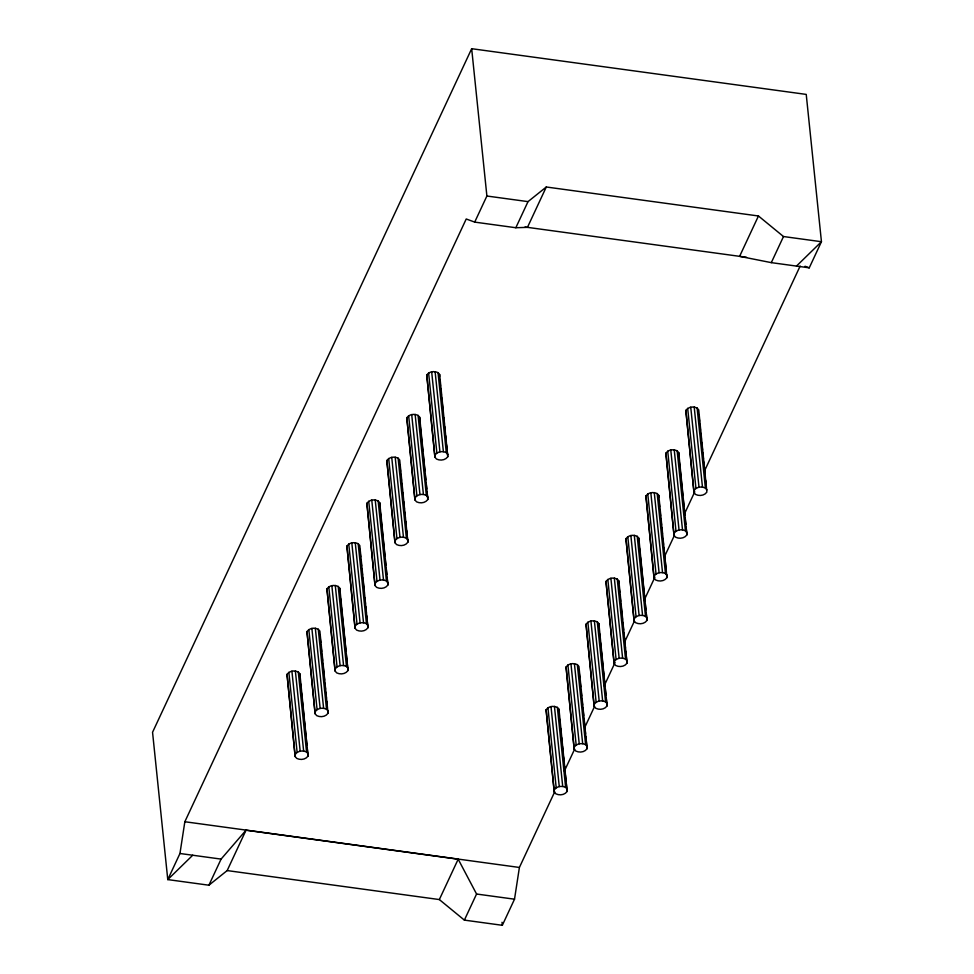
<?xml version="1.0" encoding="UTF-8"?>
<svg xmlns="http://www.w3.org/2000/svg" width="974" height="974" viewBox="0 0 974 974"><rect width="100%" height="100%" fill="white"/><g stroke="black" fill="none" stroke-linecap="round" stroke-linejoin="round"><path stroke-width="1.46" d="M287.026 674.325L295.159 756.554L296.778 758.417C300.467 760.256 305.617 759.659 308.04 756.08L299.895 673.85L298.288 671.987C294.586 670.149 289.448 670.757 287.026 674.325L295.159 756.554M299.895 673.85L300.236 680.595M306.98 631.566L315.126 713.796L316.745 715.659C320.434 717.497 325.584 716.888 328.007 713.309L319.862 631.079L318.255 629.228C314.553 627.378 309.415 627.986 306.98 631.566L315.126 713.796M326.947 588.795L335.093 671.025L336.7 672.888C340.401 674.726 345.539 674.13 347.974 670.55L339.829 588.32L338.209 586.458C334.52 584.619 329.37 585.216 326.947 588.795L335.093 671.025M339.829 588.32L340.169 595.065M346.914 546.024L355.06 628.267L356.667 630.117C360.356 631.956 365.506 631.359 367.928 627.78L359.796 545.55L358.176 543.687C354.487 541.848 349.337 542.457 346.914 546.024L355.06 628.267M366.881 503.266L375.014 585.496L376.634 587.359C380.323 589.197 385.473 588.588 387.896 585.021L379.763 502.791L378.143 500.928C374.454 499.09 369.304 499.686 366.881 503.266L375.014 585.496M379.763 502.791L380.091 509.536M386.848 460.495L394.981 542.737L396.601 544.588C400.29 546.426 405.44 545.83 407.863 542.25L399.717 460.02L398.11 458.157C394.409 456.319 389.271 456.928 386.848 460.495L394.981 542.737M406.803 417.736L414.948 499.966L416.555 501.829C420.257 503.668 425.407 503.059 427.829 499.492L419.684 417.249L418.065 415.399C414.376 413.56 409.226 414.157 406.803 417.736L414.948 499.966M419.684 417.249L419.867 422.497M426.77 374.966L434.915 457.196L436.522 459.058C440.224 460.897 445.362 460.3 447.784 456.721L439.651 374.491L438.032 372.628C434.343 370.79 429.193 371.398 426.77 374.966L434.915 457.196M439.517 376.707L439.651 374.491M546.097 709.729L554.243 791.959L555.85 793.822C559.551 795.661 564.689 795.052 567.111 791.472L558.979 709.242L557.359 707.392C553.67 705.541 548.52 706.15 546.097 709.729L554.243 791.959M558.979 709.242L559.319 716M566.064 666.959L574.197 749.189L575.817 751.051C579.506 752.89 584.656 752.293 587.078 748.714L578.946 666.484L577.326 664.621C573.637 662.783 568.487 663.379 566.064 666.959L574.197 749.189M586.031 624.2L594.164 706.43L595.784 708.281C599.473 710.131 604.623 709.522 607.046 705.943L598.9 623.713L597.293 621.85C593.592 620.012 588.454 620.621 586.031 624.2L594.164 706.43M598.9 623.713L599.083 628.961M605.986 581.429L614.131 663.659L615.751 665.522C619.44 667.36 624.59 666.752 627.013 663.184L618.867 580.954L617.26 579.092C613.559 577.253 608.421 577.85 605.986 581.429L614.131 663.659M618.746 583.17L618.867 580.954M625.953 538.659L634.098 620.901L635.705 622.751C639.407 624.59 644.544 623.993 646.98 620.414L638.834 538.184L637.215 536.321C633.526 534.482 628.376 535.091 625.953 538.659L634.098 620.901M638.834 538.184L639.017 543.419M645.92 495.9L654.065 578.13L655.672 579.993C659.361 581.831 664.511 581.222 666.934 577.655L658.801 495.413L657.182 493.562C653.493 491.724 648.343 492.32 645.92 495.9L654.065 578.13M658.668 497.641L658.801 495.413M665.887 453.129L674.02 535.359L675.639 537.222C679.328 539.06 684.479 538.464 686.901 534.884L678.756 452.654L677.149 450.792C673.46 448.953 668.31 449.562 665.887 453.129L674.02 535.359M678.756 452.654L679.097 459.399M685.854 410.371L693.987 492.601L695.606 494.463C699.295 496.302 704.446 495.693 706.868 492.113L698.723 409.884L697.116 408.033C693.415 406.182 688.277 406.791 685.854 410.371L693.987 492.601M192.73 855.233L167.772 879.595L179.959 853.492L184.841 821.739L466.229 218.98L474.703 222.109L515.83 227.733L527.458 227.356L546.292 186.996L758.454 215.985L783.498 236.536L821.447 241.722L806.229 94.405L471.672 48.7L152.553 732.278L167.772 879.595L208.899 885.208L227.173 870.573L246.02 830.213L458.182 859.19L476.566 894.022L464.379 920.113L439.335 899.562L227.173 870.573M464.379 920.113L502.328 925.3L514.516 899.197L519.398 867.457L554.73 791.765M474.703 222.109L486.89 196.018L471.672 48.7M208.899 885.208L221.086 859.105L246.02 830.213M515.83 227.733L528.018 201.63L546.292 186.996M439.335 899.562L458.182 859.19M758.454 215.985L739.607 256.345L771.311 262.639L809.26 267.826L821.447 241.722L796.489 266.072M771.311 262.639L783.498 236.536M564.36 771.116L574.648 749.103M584.924 727.079L594.554 706.442M604.197 685.806L615.118 662.405M624.748 641.756L634.391 621.12M644.021 600.483L654.954 577.083M664.585 556.434L674.227 535.797M684.503 513.785L694.779 491.76M704.421 471.124L800.141 266.072M435.037 454.98C437.46 451.4 442.61 450.804 446.299 452.642L447.918 454.505M415.07 497.738C417.505 494.171 422.643 493.562 426.344 495.401L427.951 497.264M395.115 540.509C397.538 536.93 402.676 536.333 406.377 538.172L407.984 540.034M375.148 583.28C377.571 579.7 382.721 579.092 386.41 580.942L388.029 582.793M355.181 626.039C357.604 622.471 362.754 621.862 366.443 623.701L368.062 625.564M335.214 668.809C337.637 665.23 342.787 664.633 346.476 666.472L348.095 668.322M315.259 711.568C317.682 708.001 322.82 707.392 326.521 709.23L328.128 711.093M295.292 754.339C297.715 750.759 302.865 750.163 306.554 752.001L308.161 753.864M694.121 490.372C696.544 486.805 701.682 486.196 705.383 488.035L706.99 489.898M674.154 533.143C676.577 529.564 681.727 528.967 685.416 530.806L687.035 532.668M654.187 575.914C656.61 572.335 661.76 571.726 665.449 573.564L667.068 575.427M634.22 618.673C636.643 615.093 641.793 614.497 645.482 616.335L647.101 618.198M614.265 661.443C616.688 657.864 621.826 657.255 625.527 659.106L627.134 660.956M594.298 704.202C596.721 700.635 601.871 700.026 605.56 701.864L607.167 703.727M574.331 746.973C576.754 743.393 581.904 742.797 585.593 744.635L587.212 746.486M554.364 789.731C556.787 786.164 561.937 785.555 565.626 787.394L567.245 789.257M486.89 196.018L528.018 201.63M524.998 227.015L746.534 257.282M184.841 821.739L519.398 867.457M179.959 853.492L221.086 859.105M476.566 894.022L514.516 899.197M805.023 266.255L809.26 267.826M698.906 415.131L699.539 421.17M699.843 424.189L700.464 430.228M700.781 433.247L701.402 439.286M701.718 442.306L702.498 449.854M702.814 452.873L703.435 458.912M703.752 461.932L704.372 467.97M704.677 470.99L705.31 477.017M705.614 480.036L706.247 486.075M697.116 408.033L705.383 488.035M694.194 407.022L702.461 487.037M690.736 407.156L699.003 487.17M687.681 408.374L695.947 488.388M679.414 462.419L680.035 468.457M680.351 471.477L680.972 477.516M681.289 480.535L682.847 495.632M683.31 500.161L683.943 506.2M684.247 509.219L684.868 515.258M685.185 518.278L685.806 524.316M686.122 527.336L686.901 534.884M677.149 450.792L685.416 530.806M674.227 449.793L682.494 529.807M670.769 449.927L679.036 529.929M667.726 451.145L675.993 531.159M658.984 500.66L659.605 506.699M659.922 509.719L660.542 515.757M660.859 518.777L661.48 524.816M661.784 527.835L662.417 533.874M662.88 538.403L663.501 544.442M663.818 547.461L664.438 553.5M664.755 556.519L666.313 571.616M666.63 574.636L666.934 577.655M657.182 493.562L665.449 573.564M654.26 492.564L662.527 572.566M650.815 492.686L659.081 572.7M647.759 493.903L656.026 573.917M639.48 547.948L640.113 553.987M640.417 557.006L641.05 563.045M641.355 566.064L643.071 582.671M643.388 585.691L644.009 591.729M644.325 594.749L644.946 600.788M645.263 603.807L645.884 609.846M646.188 612.865L646.98 620.414M637.215 536.321L645.482 616.335M634.293 535.323L642.56 615.337M630.848 535.457L639.114 615.458M627.792 536.674L636.059 616.688M619.05 586.19L619.671 592.229M619.988 595.248L620.608 601.287M620.925 604.306L622.483 619.403M622.8 622.423L623.579 629.971M623.884 632.99L624.517 639.029M624.821 642.049L625.454 648.087M625.758 651.107L627.013 663.184M617.26 579.092L625.527 659.106M614.326 578.093L622.605 658.095M610.881 578.215L619.147 658.229M607.825 579.445L616.092 659.447M599.558 633.49L600.179 639.528M600.495 642.548L601.116 648.587M601.433 651.606L602.054 657.633M602.37 660.652L603.149 668.201M603.454 671.22L604.075 677.259M604.391 680.278L605.012 686.317M605.329 689.336L605.95 695.375M606.266 698.395L607.046 705.943M597.293 621.85L605.56 701.864M594.371 620.852L602.638 700.866M590.914 620.986L599.18 701M587.858 622.203L596.137 702.217M578.97 670.209L579.749 677.758M580.066 680.777L580.687 686.816M580.991 689.836L581.624 695.874M581.928 698.894L582.562 704.933M582.866 707.952L583.645 715.5M583.962 718.52L584.583 724.559M584.899 727.578L585.52 733.617M585.837 736.636L587.078 748.714M577.326 664.621L585.593 744.635M574.404 663.623L582.671 743.637M570.947 663.744L579.226 743.759M567.903 664.974L576.17 744.988M559.624 719.019L560.257 725.058M560.561 728.077L561.182 734.116M561.499 737.135L562.12 743.174M562.436 746.194L563.216 753.742M563.532 756.761L564.153 762.8M564.47 765.82L565.09 771.858M565.395 774.878L566.028 780.917M566.332 783.936L567.111 791.472M557.359 707.392L565.626 787.394M554.437 706.381L562.704 786.395M550.992 706.515L559.259 786.529M547.936 707.733L556.203 787.747M502.024 922.293L502.328 925.3M439.834 379.726L440.455 385.765M440.772 388.784L441.392 394.823M441.709 397.842L443.267 412.939M443.73 417.469L444.363 423.507M444.668 426.527L445.288 432.566M445.605 435.585L446.226 441.624M446.542 444.643L447.784 456.721M438.032 372.628L446.299 452.642M435.11 371.63L443.377 451.644M431.665 371.764L439.931 451.766M428.609 372.981L436.876 452.995M420.342 427.026L420.963 433.065M421.267 436.084L421.9 442.123M422.205 445.142L422.838 451.181M423.142 454.201L423.921 461.749M424.238 464.768L424.859 470.807M425.175 473.827L425.796 479.865M426.113 482.885L426.734 488.924M427.05 491.943L427.829 499.492M418.065 415.399L426.344 495.401M415.143 414.4L423.41 494.402M411.698 414.522L419.964 494.536M408.642 415.74L416.909 495.754M399.9 465.255L400.533 471.294M400.838 474.314L401.458 480.352M401.775 483.372L402.396 489.411M402.712 492.43L403.333 498.469M403.65 501.488L404.429 509.037M404.746 512.056L405.367 518.095M405.671 521.114L406.304 527.153M406.608 530.173L407.863 542.25M398.11 458.157L406.377 538.172M395.188 457.159L403.455 537.173M391.731 457.293L399.997 537.295M388.675 458.511L396.942 538.525M380.408 512.555L381.029 518.594M381.345 521.614L381.966 527.652M382.283 530.672L382.904 536.711M383.22 539.73L383.999 547.278M384.304 550.298L384.937 556.337M385.241 559.356L385.862 565.395M386.179 568.414L386.8 574.453M387.116 577.472L387.896 585.021M378.143 500.928L386.41 580.942M375.221 499.93L383.488 579.932M371.764 500.052L380.03 580.066M368.72 501.281L376.987 581.283M359.82 549.287L360.599 556.836M360.916 559.855L361.537 565.894M361.853 568.913L362.474 574.94M362.778 577.959L364.349 593.056M364.812 597.586L365.433 603.624M365.749 606.644L366.37 612.683M366.687 615.702L367.928 627.78M358.176 543.687L366.443 623.701M355.254 542.688L363.521 622.703M351.809 542.822L360.076 622.836M348.753 544.04L357.02 624.054M340.474 598.085L341.107 604.124M341.411 607.143L342.044 613.182M342.349 616.201L342.97 622.24M343.286 625.259L344.066 632.808M344.382 635.827L345.003 641.866M345.32 644.885L345.94 650.924M346.257 653.944L347.974 670.55M338.209 586.458L346.476 666.472M335.287 585.459L343.554 665.473M331.842 585.581L340.109 665.595M328.786 586.811L337.053 666.825M319.886 634.817L320.665 642.365M320.982 645.385L321.603 651.423M321.919 654.443L322.54 660.482M322.857 663.501L324.573 680.108M324.878 683.127L325.511 689.166M325.815 692.185L326.448 698.224M326.753 701.243L327.374 707.27M327.69 710.289L328.007 713.309M318.255 629.228L326.521 709.23M315.32 628.218L323.599 708.232M311.875 628.352L320.142 708.366M308.819 629.569L317.086 709.583M300.552 683.614L301.173 689.653M301.49 692.672L302.11 698.711M302.427 701.73L303.985 716.827M304.448 721.357L305.069 727.395M305.386 730.415L306.006 736.454M306.323 739.473L306.944 745.512M307.26 748.531L308.04 756.08M298.288 671.987L306.554 752.001M295.365 670.989L303.632 751.003M291.908 671.123L300.175 751.124M288.852 672.34L297.131 752.354"/></g></svg>
